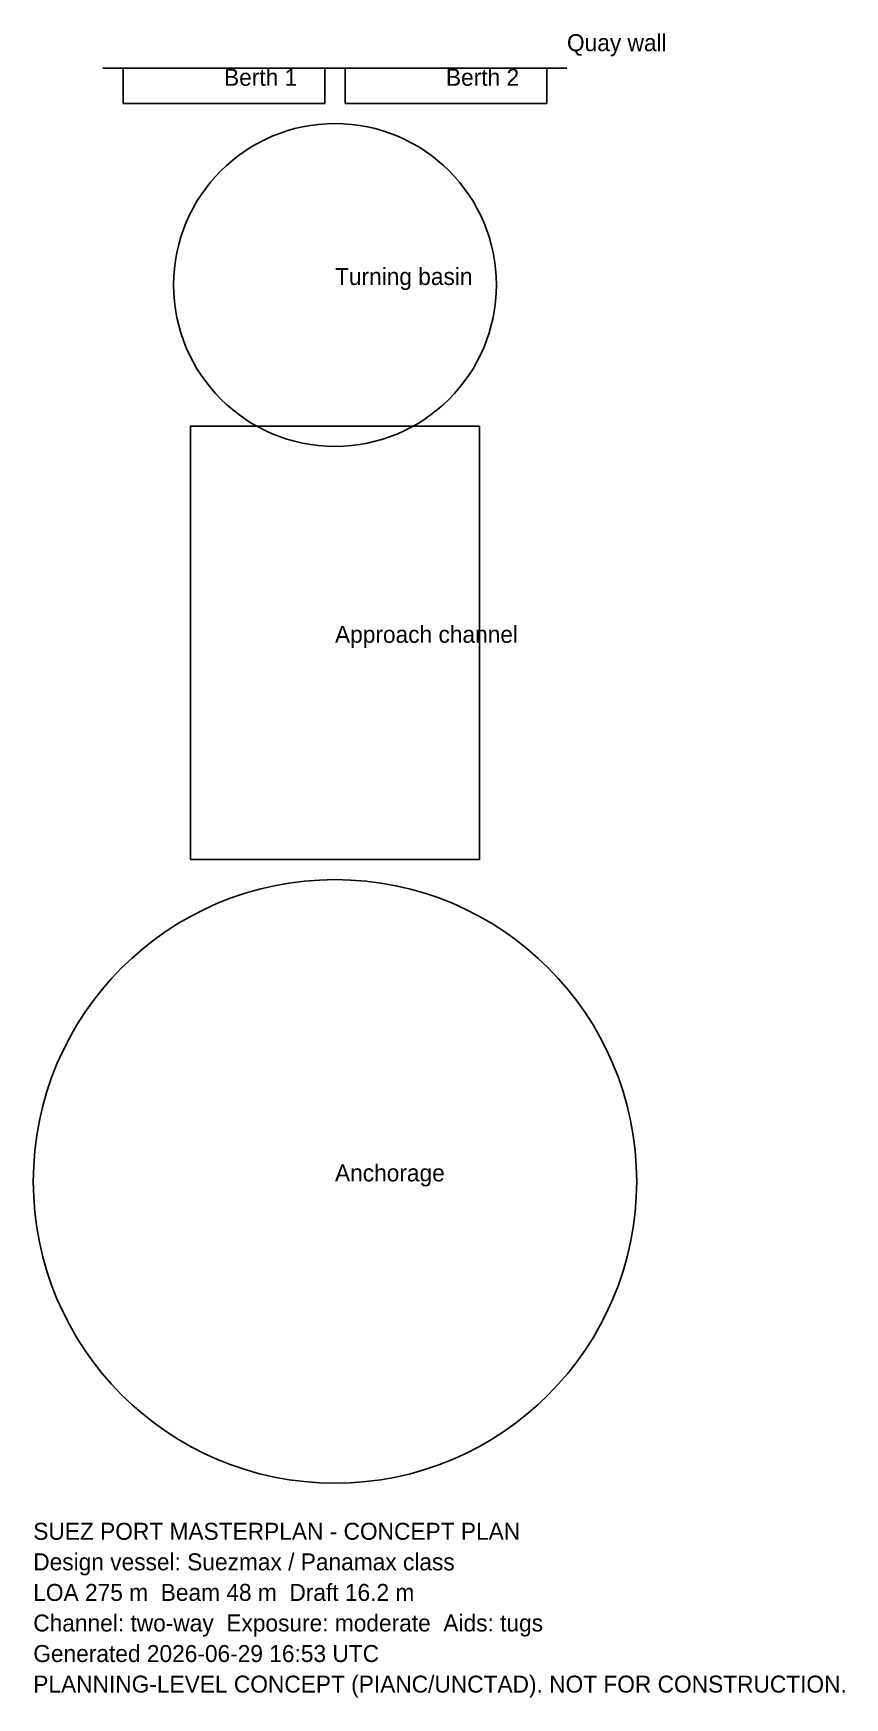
# Model space of a CAD drawing. Header units: metres. Extents: x -95 to 1011, y -2221 to 48.
import ezdxf

# ---------------------------------------------------------------- set-up
doc = ezdxf.new("R2010")
doc.units = ezdxf.units.M
for name, color, linetype in [('ANCHORAGE', 6, 'Continuous'), ('BERTH', 5, 'Continuous'), ('CHANNEL', 4, 'Continuous'), ('QUAY', 7, 'Continuous'), ('TURNING', 3, 'Continuous')]:
    doc.layers.add(name, color=color, linetype=linetype)

msp = doc.modelspace()

# ---------------------------------------------------------------- linework, layer by layer
at = {"layer": 'ANCHORAGE'}
msp.add_circle((316.25, -1517.19), 411.29, dxfattribs=at)
at = {"layer": 'BERTH'}
for points in [[(27.5, -48), (302.5, -48), (302.5, 0), (27.5, 0)], [(330, -48), (605, -48), (605, 0), (330, 0)]]:
    msp.add_lwpolyline(points, close=True, dxfattribs=at)
at = {"layer": 'CHANNEL'}
msp.add_lwpolyline([(119.45, -1078.4), (513.05, -1078.4), (513.05, -488), (119.45, -488)], close=True, dxfattribs=at)
at = {"layer": 'QUAY'}
msp.add_lwpolyline([(0, 0), (632.5, 0)], dxfattribs=at)
at = {"layer": 'TURNING'}
msp.add_circle((316.25, -295.5), 220, dxfattribs=at)

# ---------------------------------------------------------------- texts
at = {"color": 7}
for s, p in [('SUEZ PORT MASTERPLAN - CONCEPT PLAN', (-95.04, -2005.6192)), ('Design vessel: Suezmax / Panamax class', (-95.04, -2047.274368)), ('LOA 275 m  Beam 48 m  Draft 16.2 m', (-95.04, -2088.929536)), ('Channel: two-way  Exposure: moderate  Aids: tugs', (-95.04, -2130.584704)), ('Generated 2026-06-29 16:53 UTC', (-95.04, -2172.239872)), ('PLANNING-LEVEL CONCEPT (PIANC/UNCTAD). NOT FOR CONSTRUCTION.', (-95.04, -2213.89504))]:
    msp.add_text(s, height=23.14176, dxfattribs=at).set_placement(p)
at = {"layer": 'ANCHORAGE', "color": 7}
msp.add_text('Anchorage', height=23.14176, dxfattribs=at).set_placement((316.25, -1517.19))
at = {"layer": 'BERTH', "color": 7}
for s, p in [('Berth 1', (165, -24)), ('Berth 2', (467.5, -24))]:
    msp.add_text(s, height=23.14176, dxfattribs=at).set_placement(p)
at = {"layer": 'CHANNEL', "color": 7}
msp.add_text('Approach channel', height=23.14176, dxfattribs=at).set_placement((316.25, -783.2))
at = {"layer": 'QUAY', "color": 7}
msp.add_text('Quay wall', height=23.14176, dxfattribs=at).set_placement((632.5, 23.14176))
at = {"layer": 'TURNING', "color": 7}
msp.add_text('Turning basin', height=23.14176, dxfattribs=at).set_placement((316.25, -295.5))

doc.saveas('drawing.dxf')
